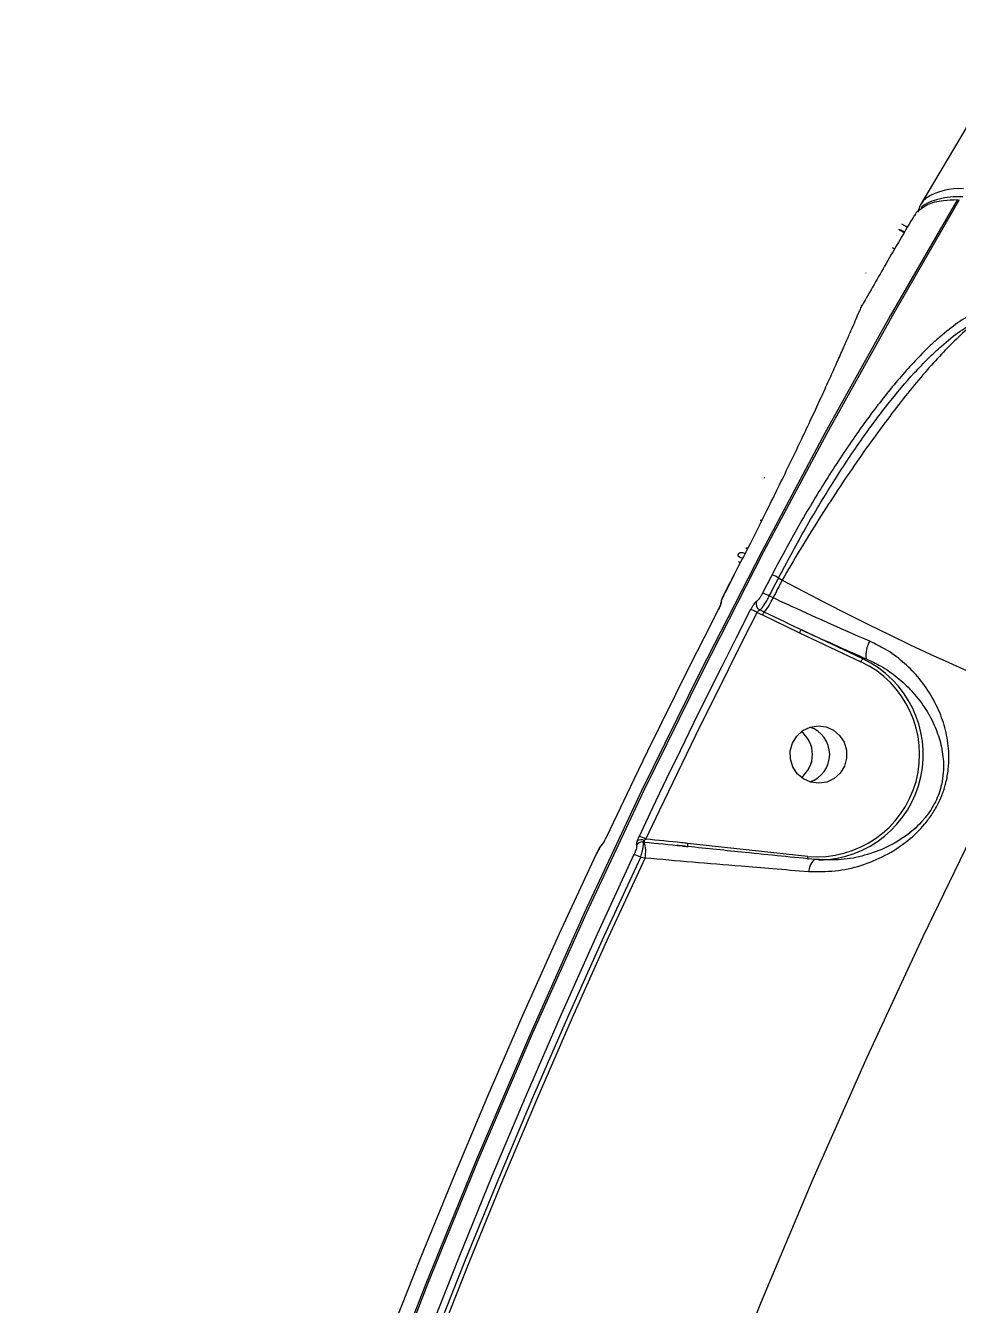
# Model space of a CAD drawing. Header units: millimetres. Extents: x -6879 to 7341, y -8047 to 7187.
# Drawn here: x -524.2 to -378.6, y 2234.9 to 2434.7 of the extents above; entities that cross this region are included whole.
import ezdxf

# ---------------------------------------------------------------- set-up
doc = ezdxf.new("R2010")
doc.units = ezdxf.units.MM
for name, color, linetype in [('DIKOM_ОБЪЕКТ', 7, 'Continuous'), ('DIKOM_РАЗМЕР_ЗОНА', 7, 'Continuous'), ('DIKOM_РАЗМЕР_ОБЪЕКТА', 7, 'Continuous')]:
    doc.layers.add(name, color=color, linetype=linetype)
doc.styles.add('style1', font='arial.ttf', dxfattribs={"width": 0.8})
doc.dimstyles.new('1-50', dxfattribs={"dimtxt": 300, "dimasz": 200, "dimexe": 100, "dimexo": 0, "dimgap": 100, "dimtad": 0, "dimdec": 0, "dimtxsty": 'style1', "dimcen": 0, "dimclrd": 7, "dimclre": 7, "dimadec": 1, "dimazin": 2, "dimtfac": 1, "dimtdec": 0, "dimtmove": 1, "dimatfit": 3, "dimfxl": 0, "dimlwd": 25, "dimlwe": 18, "dimarcsym": 0})

# ---------------------------------------------------------------- blocks, each defined once
blk = doc.blocks.new('*D20')
at = {"layer": 'Defpoints', "color": 0, "transparency": 16777216}
for p in [(-335.47, 4138.44), (-5198.79, -5966.88), (-1568.13, -5966.88)]:
    blk.add_point(p, dxfattribs=at)
at = {"layer": 'DIKOM_РАЗМЕР_ОБЪЕКТА', "color": 7, "lineweight": 18, "transparency": 16777216}
for p, q in [((-335.47, 4138.44), (-5298.79, 4138.44)), ((-1568.13, -5966.88), (-5298.79, -5966.88))]:
    blk.add_line(p, q, dxfattribs=at)
at = {"layer": 'DIKOM_РАЗМЕР_ОБЪЕКТА', "color": 7, "lineweight": 25, "transparency": 16777216}
for p, q in [((-5198.79, 3938.44), (-5198.79, -81.84)), ((-5198.79, -5766.88), (-5198.79, -1161.62))]:
    blk.add_line(p, q, dxfattribs=at)
at = {"layer": 'DIKOM_РАЗМЕР_ОБЪЕКТА', "color": 7, "transparency": 16777216}
for points in [[(-5232.12, 3938.44), (-5165.46, 3938.44), (-5198.79, 4138.44)], [(-5232.12, -5766.88), (-5165.46, -5766.88), (-5198.79, -5966.88)]]:
    blk.add_solid(points, dxfattribs=at)
at = {"layer": 'DIKOM_РАЗМЕР_ОБЪЕКТА', "color": 0, "transparency": 16777216, "insert": (-5198.79, -621.73), "char_height": 300, "attachment_point": 5, "rotation": 90, "style": 'style1'}
blk.add_mtext('10100', dxfattribs=at)
blk = doc.blocks.new('*D19')
at = {"layer": 'Defpoints', "color": 0, "transparency": 16777216}
for p in [(5624.04, 6094.27), (-4435.35, 2864.29), (5624.04, -2640.11)]:
    blk.add_point(p, dxfattribs=at)
at = {"layer": 'DIKOM_РАЗМЕР_ОБЪЕКТА', "color": 7, "lineweight": 18, "transparency": 16777216}
for p, q in [((-4435.35, 2864.29), (-4435.35, 6194.27)), ((5624.04, -2640.11), (5624.04, 6194.27))]:
    blk.add_line(p, q, dxfattribs=at)
at = {"layer": 'DIKOM_РАЗМЕР_ОБЪЕКТА', "color": 7, "lineweight": 25, "transparency": 16777216}
for p, q in [((-4235.35, 6094.27), (2113.67, 6094.27)), ((5424.04, 6094.27), (3193.46, 6094.27))]:
    blk.add_line(p, q, dxfattribs=at)
at = {"layer": 'DIKOM_РАЗМЕР_ОБЪЕКТА', "color": 7, "transparency": 16777216}
for points in [[(-4235.35, 6127.6), (-4235.35, 6060.94), (-4435.35, 6094.27)], [(5424.04, 6127.6), (5424.04, 6060.94), (5624.04, 6094.27)]]:
    blk.add_solid(points, dxfattribs=at)
at = {"layer": 'DIKOM_РАЗМЕР_ОБЪЕКТА', "color": 0, "transparency": 16777216, "insert": (2653.56, 6094.27), "char_height": 300, "attachment_point": 5, "style": 'style1'}
blk.add_mtext('10100', dxfattribs=at)
blk = doc.blocks.new('*D18')
at = {"layer": 'Defpoints', "color": 0, "transparency": 16777216}
for p in [(-342.29, 5666.7), (-6681.79, -8047.27), (-1651.48, -8047.27)]:
    blk.add_point(p, dxfattribs=at)
at = {"layer": 'DIKOM_РАЗМЕР_ЗОНА', "color": 7, "lineweight": 18, "transparency": 16777216}
for p, q in [((-342.29, 5666.7), (-6781.79, 5666.7)), ((-1651.48, -8047.27), (-6781.79, -8047.27))]:
    blk.add_line(p, q, dxfattribs=at)
at = {"layer": 'DIKOM_РАЗМЕР_ЗОНА', "color": 7, "lineweight": 25, "transparency": 16777216}
for p, q in [((-6681.79, 5466.7), (-6681.79, -340.84)), ((-6681.79, -7847.27), (-6681.79, -1420.62))]:
    blk.add_line(p, q, dxfattribs=at)
at = {"layer": 'DIKOM_РАЗМЕР_ЗОНА', "color": 7, "transparency": 16777216}
for points in [[(-6715.12, 5466.7), (-6648.46, 5466.7), (-6681.79, 5666.7)], [(-6715.12, -7847.27), (-6648.46, -7847.27), (-6681.79, -8047.27)]]:
    blk.add_solid(points, dxfattribs=at)
at = {"layer": 'DIKOM_РАЗМЕР_ЗОНА', "color": 0, "transparency": 16777216, "insert": (-6681.79, -880.73), "char_height": 300, "attachment_point": 5, "rotation": 90, "style": 'style1'}
blk.add_mtext('13700', dxfattribs=at)
blk = doc.blocks.new('*D17')
at = {"layer": 'Defpoints', "color": 0, "transparency": 16777216}
for p in [(-5935.35, 6990.27), (-5935.35, 998.27), (7340.79, -2830.86)]:
    blk.add_point(p, dxfattribs=at)
at = {"layer": 'DIKOM_РАЗМЕР_ЗОНА', "color": 7, "lineweight": 18, "transparency": 16777216}
for p, q in [((-5935.35, 998.27), (-5935.35, 7090.27)), ((7340.79, -2830.86), (7340.79, 7090.27))]:
    blk.add_line(p, q, dxfattribs=at)
at = {"layer": 'DIKOM_РАЗМЕР_ЗОНА', "color": 7, "lineweight": 25, "transparency": 16777216}
for p, q in [((-5735.35, 6990.27), (2016.67, 6990.27)), ((7140.79, 6990.27), (3096.46, 6990.27))]:
    blk.add_line(p, q, dxfattribs=at)
at = {"layer": 'DIKOM_РАЗМЕР_ЗОНА', "color": 7, "transparency": 16777216}
for points in [[(-5735.35, 7023.6), (-5735.35, 6956.94), (-5935.35, 6990.27)], [(7140.79, 7023.6), (7140.79, 6956.94), (7340.79, 6990.27)]]:
    blk.add_solid(points, dxfattribs=at)
at = {"layer": 'DIKOM_РАЗМЕР_ЗОНА', "color": 0, "transparency": 16777216, "insert": (2556.56, 6990.27), "char_height": 300, "attachment_point": 5, "style": 'style1'}
blk.add_mtext('13300', dxfattribs=at)

msp = doc.modelspace()

# ---------------------------------------------------------------- linework, layer by layer
at = {"layer": 'DIKOM_ОБЪЕКТ', "color": 7, "linetype": 'Continuous', "lineweight": 15}
for p, q in [((-375.9, 2420.96), (-384.27, 2406.81)), ((-387.71, 2402.85), (-387.65, 2402.8)), ((-387.65, 2402.8), (-386.87, 2402.37)), ((-387.28, 2403.72), (-386.37, 2403.22)), ((-388.73, 2400.03), (-388.36, 2399.82)), ((-392.88, 2396.1), (-392.81, 2396.05)), ((-393.53, 2390.87), (-393.46, 2391.04)), ((-408.79, 2364.1), (-408.72, 2364.04)), ((-412.84, 2350.95), (-412.44, 2350.82)), ((-412.45, 2351.61), (-412.38, 2351.55)), ((-412.45, 2351.61), (-412.23, 2351.54)), ((-412.16, 2351.48), (-412.38, 2351.55)), ((-412.23, 2351.54), (-412.16, 2351.48)), ((-412.01, 2352.33), (-411.8, 2352.26)), ((-411.8, 2352.26), (-411.74, 2352.23)), ((-413.45, 2348.87), (-414.92, 2346.04)), ((-413.45, 2348.87), (-413.44, 2348.88)), ((-406.5, 2348.41), (-405.94, 2348.07)), ((-414.92, 2346.04), (-414.91, 2346.04)), ((-407.37, 2345.3), (-407.96, 2345.58)), ((-409.83, 2342.99), (-409.03, 2342.62)), ((-408.76, 2343.06), (-409.45, 2343.39)), ((-409.03, 2342.62), (-403.24, 2339.84)), ((-403.24, 2339.84), (-393.64, 2335.31)), ((-393.34, 2335.76), (-402.94, 2340.29)), ((-392.8, 2335.76), (-393.34, 2335.76)), ((-427.69, 2307.14), (-427.47, 2307.12)), ((-401.94, 2304.89), (-420.73, 2306.92)), ((-428.05, 2304.74), (-427.36, 2304.67))]:
    msp.add_line(p, q, dxfattribs=at)
at = {"layer": 'DIKOM_ОБЪЕКТ', "color": 7, "linetype": 'Continuous', "lineweight": 15, "flags": 128}
for points in [[(-378.56, 2407.52), (-389.07, 2389.37), (-399.26, 2371.04), (-409.14, 2352.53), (-418.71, 2333.85), (-427.95, 2315), (-436.86, 2295.99), (-445.45, 2276.83), (-453.71, 2257.52), (-461.64, 2238.06), (-469.23, 2218.47), (-476.49, 2198.75), (-483.41, 2178.9), (-489.98, 2158.94), (-496.22, 2138.86), (-502.1, 2118.67), (-507.65, 2098.38), (-512.84, 2078), (-517.06, 2060.14)], [(-516.82, 2059.69), (-512.49, 2078), (-507.3, 2098.38), (-501.76, 2118.67), (-495.87, 2138.86), (-489.64, 2158.94), (-483.06, 2178.9), (-476.14, 2198.75), (-468.89, 2218.47), (-461.29, 2238.06), (-453.37, 2257.52), (-445.11, 2276.83), (-436.52, 2295.99), (-427.6, 2315), (-418.36, 2333.85), (-408.8, 2352.53), (-398.92, 2371.04), (-388.72, 2389.37), (-378.21, 2407.52)], [(-394.02, 2389.74), (-394.02, 2389.74), (-393.94, 2389.91)], [(-414.91, 2346.04), (-414.73, 2346.4), (-414.54, 2346.75), (-414.36, 2347.1), (-414.18, 2347.46), (-413.99, 2347.81), (-413.81, 2348.17), (-413.63, 2348.52), (-413.44, 2348.88)], [(-407.53, 2348.88), (-407.72, 2348.52), (-407.9, 2348.17), (-408.08, 2347.81), (-408.27, 2347.46), (-408.45, 2347.1), (-408.63, 2346.75), (-408.82, 2346.4), (-409, 2346.04)], [(-407.96, 2345.58), (-407.78, 2345.93), (-407.6, 2346.29), (-407.41, 2346.64), (-407.23, 2346.99), (-407.05, 2347.35), (-406.86, 2347.7), (-406.68, 2348.06), (-406.5, 2348.41)], [(-405.94, 2348.07), (-406.12, 2347.72), (-406.3, 2347.38), (-406.48, 2347.03), (-406.66, 2346.69), (-406.83, 2346.34), (-407.01, 2345.99), (-407.19, 2345.65), (-407.37, 2345.3)], [(-405.94, 2348.07), (-402.58, 2346.29), (-399.19, 2344.53), (-395.8, 2342.8), (-392.44, 2341.12), (-389.14, 2339.5), (-385.93, 2337.96), (-382.84, 2336.51), (-379.89, 2335.17), (-377.12, 2333.95), (-374.55, 2332.85), (-372.2, 2331.89), (-370.1, 2331.09), (-368.26, 2330.43), (-366.7, 2329.94), (-365.43, 2329.61)], [(-433.34, 2308.01), (-431.23, 2312.48), (-429.09, 2316.93), (-426.94, 2321.37), (-424.77, 2325.81), (-422.58, 2330.23), (-420.37, 2334.65), (-418.15, 2339.06), (-415.91, 2343.45)], [(-410.87, 2343.45), (-413.11, 2339.06), (-415.33, 2334.65), (-417.54, 2330.23), (-419.73, 2325.81), (-421.9, 2321.37), (-424.05, 2316.93), (-426.19, 2312.47), (-428.3, 2308.01)], [(-427.25, 2307.58), (-425.13, 2312.04), (-423, 2316.49), (-420.85, 2320.93), (-418.68, 2325.36), (-416.49, 2329.78), (-414.29, 2334.19), (-412.07, 2338.6), (-409.83, 2342.99)], [(-473.63, 2024.09), (-471.01, 2036.7), (-466.41, 2057.03), (-461.45, 2077.27), (-456.14, 2097.41), (-450.47, 2117.46), (-444.46, 2137.4), (-438.09, 2157.23), (-431.38, 2176.94), (-424.32, 2196.53), (-416.91, 2215.98), (-409.17, 2235.3), (-401.09, 2254.47), (-392.67, 2273.49), (-383.92, 2292.36), (-374.84, 2311.07), (-365.43, 2329.61)], [(-401.46, 2316.46), (-402.62, 2316.98), (-403.58, 2317.8), (-404.28, 2318.87), (-404.65, 2320.09), (-404.67, 2321.37), (-404.33, 2322.6), (-403.67, 2323.69), (-402.73, 2324.55), (-401.59, 2325.1), (-400.34, 2325.3), (-399.09, 2325.13), (-397.94, 2324.62), (-396.97, 2323.8), (-396.27, 2322.73), (-395.9, 2321.5), (-395.88, 2320.22), (-396.22, 2318.99), (-396.88, 2317.9), (-397.82, 2317.05), (-398.96, 2316.5), (-400.21, 2316.3), (-401.46, 2316.46)], [(-477.12, 2203.71), (-472.36, 2216.6), (-467.45, 2229.43), (-462.4, 2242.21), (-457.21, 2254.92), (-451.87, 2267.58), (-446.39, 2280.18), (-440.77, 2292.71), (-435.01, 2305.17)], [(-429.1, 2305.17), (-434.86, 2292.71), (-440.48, 2280.18), (-445.96, 2267.58), (-451.3, 2254.92), (-456.49, 2242.21), (-461.54, 2229.43), (-466.45, 2216.6), (-471.21, 2203.71)], [(-470.12, 2203.36), (-465.36, 2216.24), (-460.46, 2229.06), (-455.41, 2241.83), (-450.22, 2254.54), (-444.89, 2267.18), (-439.42, 2279.77), (-433.8, 2292.29), (-428.05, 2304.74)], [(-427.36, 2304.67), (-433.13, 2292.19), (-438.76, 2279.64), (-444.25, 2267.03), (-449.59, 2254.36), (-454.79, 2241.63), (-459.85, 2228.84), (-464.76, 2215.99), (-469.53, 2203.08)], [(-400.64, 2304.39), (-400.82, 2304.38), (-400.99, 2304.29), (-401.17, 2304.14), (-401.33, 2303.92), (-401.49, 2303.64), (-401.62, 2303.31), (-401.74, 2302.94), (-401.83, 2302.54)]]:
    msp.add_lwpolyline(points, dxfattribs=at)
at = {"layer": 'DIKOM_ОБЪЕКТ', "color": 7, "linetype": 'Continuous', "lineweight": 15}
for centre, radius, start, end in [((-378.31, 2399.73), 9.53, 85.6988, 122.4278), ((-381.23, 2405.02), 3.52, 128.4559, 170.758), ((-409.2, 2343.77), 5.37, 59.7487, 71.8944), ((-414.54, 2344.28), 0.988, 151.5895, 177.5109), ((-409, 2344.32), 1.03, 155.462, 243.9388), ((-410.66, 2340.91), 5.39, 59.9026, 72.009), ((-413.97, 2347.84), 7.07, 317.5295, 338.9471), ((-412.52, 2338.33), 5.38, 60.0261, 72.1598), ((-407.71, 2342.11), 1.42, 137.512, 158.9123), ((-402.22, 2339.5), 1.08, 132.4891, 161.5606), ((-389.15, 2336.45), 3.71, 146.5239, 190.7871), ((-400.47, 2320.83), 16.01, 264.7261, 64.7216), ((-400.43, 2320.83), 16.53, 270.8279, 64.6174), ((-392.61, 2334.96), 1.08, 132.5698, 161.4799), ((-403.04, 2320.8), 4.52, 288.3431, 71.6569), ((-403.04, 2320.8), 4.52, 288.344, 71.656), ((-405.75, 2320.8), 4.54, 307.9494, 52.0506), ((-433.33, 2306.21), 0.938, 130.3941, 156.0303), ((-427.8, 2306.13), 1.02, 83.9391, 153.0283), ((-428.01, 2306.39), 1.1, 62.6527, 121.6557), ((-429.95, 2302.49), 5.77, 62.0583, 73.4043), ((-427, 2307.31), 0.508, 173.2762, 202.5249), ((-432.41, 2305.68), 5.15, 348.6361, 16.2206), ((-420.01, 2306.72), 0.751, 164.5958, 203.3606), ((-430.77, 2299.56), 5.85, 62.2626, 73.4331), ((-401.22, 2304.69), 0.751, 164.6018, 203.3527)]:
    msp.add_arc(centre, radius, start, end, dxfattribs=at)
for points, knots in [([(-384.37, 2406), (-384.01, 2406.28), (-383.14, 2406.95), (-381.13, 2407.41), (-379.3, 2407.49), (-378.56, 2407.52)], [0, 0, 0, 0, 0.297072, 0.713763, 1, 1, 1, 1]), ([(-377.69, 2407.98), (-378.04, 2407.99), (-379.1, 2407.99), (-380.61, 2407.81), (-382.23, 2407.42), (-383.43, 2406.93), (-384.01, 2406.47), (-384.21, 2406.31)], [0, 0, 0, 0, 0.1191224, 0.3669732, 0.6156957, 0.861536, 1, 1, 1, 1]), ([(-385.27, 2405.09), (-386.76, 2402.57), (-389.53, 2397.9), (-392.21, 2393.17), (-393.45, 2390.99)], [0, 0, 0, 0, 0.537967, 1, 1, 1, 1]), ([(-385.18, 2405.03), (-385.1, 2405.27), (-384.96, 2405.67), (-384.54, 2405.9), (-384.37, 2406)], [0, 0, 0, 0, 0.591751, 1, 1, 1, 1]), ([(-386.84, 2402.42), (-386.93, 2402.49), (-387.19, 2402.69), (-387.51, 2402.79), (-387.71, 2402.85)], [0, 0, 0, 0, 0.349333, 1, 1, 1, 1]), ([(-393.94, 2389.91), (-393.79, 2390.26), (-393.49, 2390.96), (-393.47, 2391.01), (-393.46, 2391.04)], [0, 0, 0, 0, 0.496496, 1, 1, 1, 1]), ([(-413.44, 2348.88), (-412.45, 2350.8), (-410.45, 2354.67), (-407.96, 2359.67), (-405.9, 2363.85), (-404.25, 2367.27), (-402.67, 2370.57), (-401.2, 2373.71), (-399.85, 2376.61), (-398.62, 2379.31), (-397.5, 2381.8), (-396.51, 2384.02), (-395.66, 2385.94), (-394.95, 2387.58), (-394.36, 2388.94), (-394.08, 2389.59), (-393.94, 2389.91)], [0, 0, 0, 0, 0.101306, 0.204326, 0.269548, 0.334772, 0.401878, 0.468985, 0.534396, 0.599808, 0.667133, 0.734453, 0.799894, 0.865331, 0.932667, 1, 1, 1, 1]), ([(-406.5, 2348.41), (-405.2, 2350.85), (-403.24, 2354.54), (-400.43, 2359.35), (-397.58, 2364.03), (-394.65, 2368.48), (-391.71, 2372.59), (-388.79, 2376.43), (-385.9, 2379.84), (-383.11, 2382.74), (-380.72, 2384.98), (-378.07, 2387.11), (-376.25, 2388.1), (-375.34, 2388.6)], [0, 0, 0, 0, 0.131218, 0.198784, 0.266351, 0.397568, 0.465156, 0.532745, 0.663478, 0.730814, 0.798149, 0.898244, 1, 1, 1, 1]), ([(-375.34, 2388.6), (-376.12, 2387.99), (-377.67, 2386.77), (-380.27, 2384.23), (-382.93, 2381.34), (-385.61, 2378.18), (-388.41, 2374.65), (-391.31, 2370.76), (-394.27, 2366.59), (-397.25, 2362.18), (-400.22, 2357.58), (-403.14, 2352.86), (-405.01, 2349.67), (-405.94, 2348.07)], [0, 0, 0, 0, 0.103375, 0.206751, 0.294606, 0.382736, 0.470593, 0.558748, 0.64718, 0.735336, 0.823465, 0.91187, 1, 1, 1, 1]), ([(-375.73, 2389.91), (-376.65, 2389.42), (-378.39, 2388.48), (-380.33, 2386.86), (-381.26, 2386.08)], [0, 0, 0, 0, 0.522073, 1, 1, 1, 1]), ([(-381.26, 2386.08), (-381.36, 2386), (-382.11, 2385.42), (-383.6, 2383.95), (-385.71, 2381.78), (-387.9, 2379.29), (-390.13, 2376.56), (-392.36, 2373.63), (-394.6, 2370.51), (-396.85, 2367.18), (-399.09, 2363.71), (-401.27, 2360.14), (-403.41, 2356.48), (-405.51, 2352.72), (-406.86, 2350.16), (-407.53, 2348.88)], [0, 0, 0, 0, 0.01252, 0.093465, 0.174407, 0.257713, 0.341019, 0.422222, 0.503424, 0.58701, 0.670597, 0.751765, 0.832938, 0.916469, 1, 1, 1, 1]), ([(-409.12, 2357.36), (-409.17, 2357.36), (-409.26, 2357.36), (-409.34, 2357.38), (-409.37, 2357.39)], [0, 0, 0, 0, 0.598682, 1, 1, 1, 1]), ([(-411.52, 2353.01), (-411.53, 2353.03), (-411.56, 2353.05), (-411.57, 2353.09), (-411.57, 2353.1)], [0, 0, 0, 0, 0.561001, 1, 1, 1, 1]), ([(-411.55, 2353.04), (-411.54, 2353.04), (-411.52, 2353.03), (-411.47, 2353.03), (-411.4, 2353.04), (-411.33, 2353.07), (-411.29, 2353.12), (-411.27, 2353.15), (-411.26, 2353.16)], [0, 0, 0, 0, 0.0551923, 0.2563047, 0.4578782, 0.661283, 0.8655623, 1, 1, 1, 1]), ([(-412.38, 2351.55), (-412.47, 2351.59), (-412.61, 2351.64), (-412.75, 2351.77), (-412.8, 2351.88), (-412.81, 2352.02), (-412.75, 2352.15), (-412.67, 2352.28), (-412.56, 2352.35), (-412.42, 2352.4), (-412.23, 2352.39), (-412.09, 2352.36), (-412.01, 2352.33)], [0, 0, 0, 0, 0.184649, 0.267649, 0.351477, 0.423801, 0.512626, 0.605999, 0.672229, 0.738268, 0.849428, 1, 1, 1, 1]), ([(-415.91, 2343.45), (-415.9, 2343.48), (-415.81, 2343.65), (-415.66, 2343.97), (-415.5, 2344.35), (-415.4, 2344.64), (-415.41, 2344.71), (-415.41, 2344.75)], [0, 0, 0, 0, 0.037198, 0.277828, 0.518547, 0.759189, 1, 1, 1, 1]), ([(-414.95, 2345.96), (-415.01, 2345.84), (-415.18, 2345.53), (-415.38, 2345.02), (-415.52, 2344.7), (-415.53, 2344.42), (-415.53, 2344.37)], [0, 0, 0, 0, 0.190824, 0.514459, 0.90343, 1, 1, 1, 1]), ([(-415.41, 2344.75), (-415.41, 2344.79), (-415.42, 2344.86), (-415.32, 2345.15), (-415.16, 2345.53), (-415.01, 2345.85), (-414.92, 2346.02), (-414.91, 2346.04)], [0, 0, 0, 0, 0.240747, 0.481408, 0.722126, 0.962855, 1, 1, 1, 1]), ([(-409.94, 2344.75), (-409.94, 2344.74), (-410, 2344.72), (-410.13, 2344.6), (-410.37, 2344.3), (-410.63, 2343.9), (-410.79, 2343.6), (-410.87, 2343.45)], [0, 0, 0, 0, 0.037261, 0.278241, 0.519123, 0.759578, 1, 1, 1, 1]), ([(-409, 2346.04), (-409.08, 2345.89), (-409.24, 2345.59), (-409.5, 2345.2), (-409.74, 2344.9), (-409.87, 2344.78), (-409.93, 2344.75), (-409.94, 2344.75)], [0, 0, 0, 0, 0.240466, 0.480981, 0.721905, 0.962884, 1, 1, 1, 1]), ([(-409.45, 2343.39), (-409.44, 2343.4), (-409.35, 2343.45), (-409.14, 2343.66), (-408.76, 2344.16), (-408.35, 2344.82), (-408.09, 2345.33), (-407.96, 2345.58)], [0, 0, 0, 0, 0.037069, 0.277942, 0.518752, 0.759368, 1, 1, 1, 1]), ([(-392.25, 2338.5), (-394.24, 2339.37), (-398.29, 2341.13), (-403.4, 2343.45), (-406.41, 2344.85), (-407.37, 2345.3)], [0, 0, 0, 0, 0.398475, 0.808514, 1, 1, 1, 1]), ([(-415.52, 2344.37), (-415.52, 2344.37), (-415.52, 2344.37), (-415.54, 2344.29), (-415.6, 2344.14), (-415.71, 2343.87), (-415.84, 2343.6), (-415.93, 2343.44), (-415.94, 2343.4)], [0, 0, 0, 0, 0.077067, 0.201109, 0.384533, 0.626725, 0.919158, 1, 1, 1, 1]), ([(-409.83, 2342.99), (-409.8, 2343.04), (-409.73, 2343.14), (-409.63, 2343.26), (-409.53, 2343.35), (-409.48, 2343.38), (-409.45, 2343.39), (-409.45, 2343.39)], [0, 0, 0, 0, 0.24028, 0.48121, 0.722308, 0.962697, 1, 1, 1, 1]), ([(-402.94, 2340.29), (-403.24, 2340.43), (-404.74, 2341.14), (-406.67, 2342.08), (-408.31, 2342.85), (-408.76, 2343.06)], [0, 0, 0, 0, 0.153681, 0.768322, 1, 1, 1, 1]), ([(-402.94, 2340.29), (-401.25, 2339.52), (-397.84, 2337.97), (-394.49, 2336.5), (-392.8, 2335.76)], [0, 0, 0, 0, 0.495629, 1, 1, 1, 1]), ([(-401.83, 2302.54), (-400.43, 2302.51), (-397.63, 2302.46), (-393.6, 2303.37), (-389.79, 2304.92), (-386.43, 2307.1), (-384.01, 2309.43), (-382.46, 2311.52), (-381.23, 2313.66), (-380.36, 2316.06), (-379.94, 2318.49), (-379.83, 2320.99), (-380.15, 2323.85), (-381.1, 2327.03), (-382.61, 2330.12), (-384.62, 2332.92), (-387.05, 2335.35), (-389.57, 2337.22), (-391.44, 2338.11), (-392.25, 2338.5)], [0, 0, 0, 0, 0.075906, 0.151904, 0.228634, 0.305187, 0.368858, 0.401618, 0.43433, 0.490458, 0.528235, 0.566084, 0.630878, 0.69577, 0.764522, 0.833231, 0.893683, 0.954062, 1, 1, 1, 1]), ([(-392.8, 2335.76), (-392.04, 2335.4), (-390.3, 2334.58), (-387.91, 2332.88), (-385.6, 2330.72), (-383.64, 2328.21), (-382.14, 2325.51), (-381.14, 2322.69), (-380.72, 2320.2), (-380.73, 2317.99), (-381.02, 2315.88), (-381.88, 2313.38), (-383.09, 2311.54), (-384.53, 2309.81), (-386.46, 2308.06), (-389.52, 2306.24), (-393, 2304.96), (-396.72, 2304.24), (-399.32, 2304.34), (-400.64, 2304.39)], [0, 0, 0, 0, 0.0465773, 0.1076513, 0.1703353, 0.2401456, 0.3113888, 0.3759955, 0.441915, 0.4779916, 0.5149269, 0.5671106, 0.6186596, 0.6279704, 0.6895025, 0.7654818, 0.8439874, 0.9210174, 1, 1, 1, 1]), ([(-433.9, 2306.95), (-433.91, 2306.94), (-433.98, 2306.9), (-434.09, 2306.77), (-434.29, 2306.53), (-434.54, 2306.11), (-434.82, 2305.59), (-434.97, 2305.27), (-435.02, 2305.17)], [0, 0, 0, 0, 0.008633, 0.115591, 0.266303, 0.579748, 0.858302, 1, 1, 1, 1]), ([(-435.01, 2305.17), (-434.93, 2305.34), (-434.77, 2305.67), (-434.53, 2306.12), (-434.31, 2306.46), (-434.23, 2306.55), (-434.18, 2306.59)], [0, 0, 0, 0, 0.256613, 0.513693, 0.761231, 1, 1, 1, 1]), ([(-434.18, 2306.59), (-434.14, 2306.63), (-434.06, 2306.72), (-433.88, 2306.99), (-433.75, 2307.22), (-433.69, 2307.33)], [0, 0, 0, 0, 0.351018, 0.701388, 1, 1, 1, 1]), ([(-433.68, 2307.37), (-433.69, 2307.34), (-433.77, 2307.2), (-433.87, 2307.03), (-433.96, 2306.91), (-433.99, 2306.87), (-433.98, 2306.88), (-433.98, 2306.88)], [0, 0, 0, 0, 0.11512, 0.516293, 0.790932, 0.974408, 1, 1, 1, 1]), ([(-433.69, 2307.33), (-433.66, 2307.39), (-433.54, 2307.61), (-433.43, 2307.84), (-433.34, 2308.01)], [0, 0, 0, 0, 0.287969, 1, 1, 1, 1]), ([(-428.71, 2306.59), (-428.69, 2306.55), (-428.66, 2306.47), (-428.72, 2306.17), (-428.84, 2305.78), (-428.99, 2305.43), (-429.08, 2305.22), (-429.1, 2305.17)], [0, 0, 0, 0, 0.224991, 0.449617, 0.680311, 0.923836, 1, 1, 1, 1]), ([(-428.59, 2307.33), (-428.62, 2307.22), (-428.7, 2306.99), (-428.75, 2306.72), (-428.72, 2306.63), (-428.71, 2306.59)], [0, 0, 0, 0, 0.298579, 0.649073, 1, 1, 1, 1]), ([(-428.3, 2308.01), (-428.34, 2307.95), (-428.44, 2307.71), (-428.53, 2307.49), (-428.59, 2307.33)], [0, 0, 0, 0, 0.287958, 1, 1, 1, 1]), ([(-428.05, 2304.74), (-428.02, 2304.82), (-427.91, 2305.18), (-427.75, 2305.78), (-427.64, 2306.44), (-427.61, 2306.94), (-427.66, 2307.07), (-427.69, 2307.14)], [0, 0, 0, 0, 0.074886, 0.315177, 0.54515, 0.771505, 1, 1, 1, 1]), ([(-427.69, 2307.14), (-427.69, 2307.15), (-427.69, 2307.16), (-427.67, 2307.21), (-427.61, 2307.27), (-427.54, 2307.34), (-427.5, 2307.37)], [0, 0, 0, 0, 0.261982, 0.320894, 0.671678, 1, 1, 1, 1]), ([(-427.5, 2307.37), (-427.45, 2307.42), (-427.37, 2307.49), (-427.28, 2307.56), (-427.25, 2307.58)], [0, 0, 0, 0, 0.705247, 1, 1, 1, 1]), ([(-427.47, 2307.12), (-425.51, 2306.92), (-423.25, 2306.69), (-420.99, 2306.45), (-420.7, 2306.42)], [0, 0, 0, 0, 0.870765, 1, 1, 1, 1]), ([(-420.73, 2306.92), (-421.03, 2306.95), (-423.2, 2307.18), (-425.37, 2307.39), (-427.25, 2307.58)], [0, 0, 0, 0, 0.134368, 1, 1, 1, 1]), ([(-421.05, 2306.46), (-421.11, 2306.47), (-421.57, 2306.52), (-422.03, 2306.57), (-422.42, 2306.61)], [0, 0, 0, 0, 0.135665, 1, 1, 1, 1]), ([(-427.36, 2304.67), (-424.91, 2304.45), (-419.92, 2304.02), (-413.2, 2303.45), (-407.11, 2302.95), (-403.68, 2302.68), (-401.83, 2302.54)], [0, 0, 0, 0, 0.28486, 0.577752, 0.771564, 1, 1, 1, 1]), ([(-400.64, 2304.39), (-402.43, 2304.56), (-406.03, 2304.92), (-411.28, 2305.44), (-416.2, 2305.95), (-419.19, 2306.26), (-420.7, 2306.42)], [0, 0, 0, 0, 0.279445, 0.563422, 0.780715, 1, 1, 1, 1])]:
    msp.add_open_spline(points, degree=3, knots=knots, dxfattribs=at)

# ---------------------------------------------------------------- dimensions: what is measured, and where the dimension line sits
at = {"layer": 'DIKOM_РАЗМЕР_ЗОНА'}
dim = msp.add_linear_dim(base=(-5935.35, 6990.27), p1=(7340.79, -2830.86), p2=(-5935.35, 998.27), text='13300', dimstyle='1-50', override={"dimscale": 1, "dimtix": 0, "dimtofl": 1, "dimtmove": 1, "dimatfit": 3}, dxfattribs=at)
dim.commit()
dim.dimension.update_dxf_attribs({"geometry": '*D17', "text_midpoint": (2556.56, 6990.27), "dimtype": 160})
dim = msp.add_linear_dim(base=(-6681.79, -8047.27), p1=(-342.29, 5666.7), p2=(-1651.48, -8047.27), angle=270, text='13700', dimstyle='1-50', override={"dimscale": 1, "dimtix": 0, "dimtofl": 1, "dimtmove": 1, "dimatfit": 3}, dxfattribs=at)
dim.commit()
dim.dimension.update_dxf_attribs({"geometry": '*D18', "text_midpoint": (-6681.79, -880.73), "dimtype": 160})
at = {"layer": 'DIKOM_РАЗМЕР_ОБЪЕКТА'}
dim = msp.add_linear_dim(base=(5624.04, 6094.27), p1=(-4435.35, 2864.29), p2=(5624.04, -2640.11), text='10100', dimstyle='1-50', override={"dimscale": 1, "dimtix": 0, "dimtofl": 1, "dimtmove": 1, "dimatfit": 3}, dxfattribs=at)
dim.commit()
dim.dimension.update_dxf_attribs({"geometry": '*D19', "text_midpoint": (2653.56, 6094.27), "dimtype": 160})
dim = msp.add_linear_dim(base=(-5198.79, -5966.88), p1=(-335.47, 4138.44), p2=(-1568.13, -5966.88), angle=270, text='10100', dimstyle='1-50', override={"dimscale": 1, "dimtix": 0, "dimtofl": 1, "dimtmove": 1, "dimatfit": 3}, dxfattribs=at)
dim.commit()
dim.dimension.update_dxf_attribs({"geometry": '*D20', "text_midpoint": (-5198.79, -621.73), "dimtype": 160})

doc.saveas('drawing.dxf')
